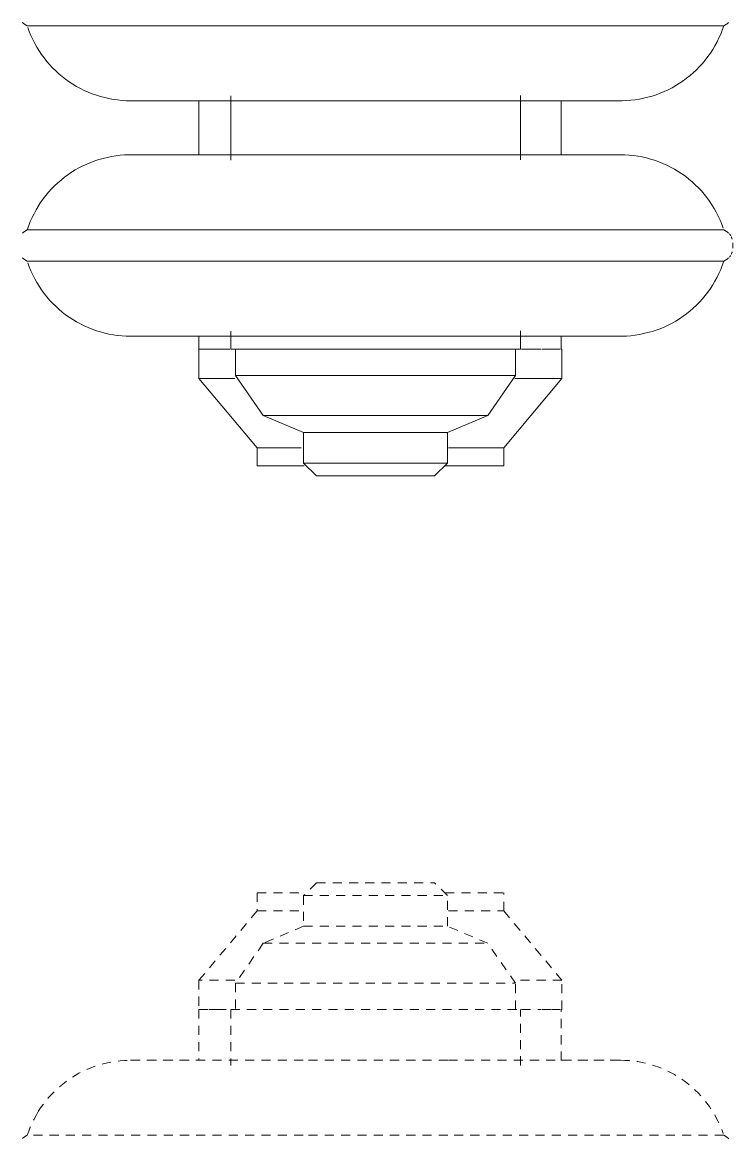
# Model space of a CAD drawing. Header units: inches. Extents: x -1176 to 1507, y -2527 to 978.
# Drawn here: x 1099.36 to 1109.17, y 493.93 to 509.34 of the extents above; entities that cross this region are included whole.
import ezdxf

# ---------------------------------------------------------------- set-up
doc = ezdxf.new("R2010")
doc.units = ezdxf.units.IN
doc.header["$MEASUREMENT"] = 0
doc.linetypes.add('Demolished', pattern=[0.1875, 0.125, -0.0625])
doc.layers.add('A-GENM', color=13, linetype='Continuous', lineweight=18)

# ---------------------------------------------------------------- blocks, each defined once
blk = doc.blocks.new('Cast_Iron_Radiator_8182 - Cast_Iron_Radiator_8182-V18-3rd Floor Demo')
at = {"layer": 'A-GENM', "lineweight": 9}
for p, q in [((-5.943, 4.848), (-5.968, 4.809)), ((-5.968, 1), (-5.968, 4.809)), ((-5.532, 4.809), (-5.557, 4.848)), ((-5.532, 1), (-5.532, 4.809)), ((-2.693, 4.848), (-2.718, 4.809)), ((-2.718, 1), (-2.718, 4.809)), ((-7.584, 2.438), (-8.542, 1.635)), ((-7.179, 2.438), (-7.584, 2.438)), ((-7.584, 1.944), (-7.584, 2.438)), ((-6.996, 2.438), (-7.179, 2.438)), ((-7.179, 2.291), (-7.179, 2.438)), ((-3.746, 2.438), (-4.501, 2.438)), ((-7.179, 2.296), (-7.179, 2.192)), ((-7.179, 2.013), (-7.179, 2.188)), ((-7.545, 1.935), (-8.095, 1.55)), ((-7.179, 1.935), (-7.545, 1.935)), ((-7.545, 1.935), (-7.545, -1.935)), ((-6.932, 2), (-7.179, 2)), ((-7.179, -2), (-7.179, 2)), ((-3.682, 2), (-4.572, 2)), ((-8.542, 1.635), (-8.792, 1.635)), ((-8.792, 1.635), (-8.792, 0.985)), ((-8.542, 1.635), (-8.542, 1.028)), ((-8.095, 1.55), (-8.331, 0.993)), ((-8.095, 1.55), (-8.095, -1.55)), ((-8.753, 0.993), (-8.929, 0.816)), ((-8.331, 0.993), (-8.753, 0.993)), ((-8.753, 0.993), (-8.753, -0.993)), ((-8.331, 0.993), (-8.331, -0.993)), ((-7.002, 1), (-7.002, -1)), ((-5.968, -1), (-5.968, 1)), ((-5.532, -1), (-5.532, 1)), ((-4.498, -1), (-4.498, 1)), ((-3.752, 1), (-3.752, -1)), ((-2.718, -1), (-2.718, 1)), ((-8.929, 0.816), (-8.929, -0.816)), ((-8.929, -0.816), (-8.753, -0.993)), ((-8.792, -0.961), (-8.792, -1.771)), ((-8.753, -0.993), (-8.331, -0.993)), ((-8.542, -1.008), (-8.542, -1.771)), ((-8.331, -0.993), (-8.095, -1.55)), ((-5.968, -4.809), (-5.968, -1)), ((-5.532, -4.809), (-5.532, -1)), ((-2.718, -4.809), (-2.718, -1)), ((-8.095, -1.55), (-7.545, -1.935)), ((-8.792, -1.771), (-8.542, -1.771)), ((-8.542, -1.771), (-7.584, -2.575)), ((-7.584, -2.575), (-7.584, -1.924)), ((-7.545, -1.935), (-7.179, -1.935)), ((-7.179, -2), (-6.928, -2)), ((-4.568, -2), (-3.678, -2)), ((-7.179, -2.287), (-7.179, -2.017)), ((-7.179, -2.301), (-7.179, -2.452)), ((-7.179, -2.551), (-7.179, -2.436)), ((-7.584, -2.575), (-7.179, -2.575)), ((-7.179, -2.562), (-6.997, -2.562)), ((-7.179, -2.565), (-7.179, -2.575)), ((-4.503, -2.562), (-3.747, -2.562)), ((-5.968, -4.809), (-5.943, -4.848)), ((-5.557, -4.848), (-5.532, -4.809)), ((-2.718, -4.809), (-2.693, -4.848)), ((-5.787, -4.933), (-5.75, -4.933)), ((-5.75, -4.933), (-5.713, -4.933))]:
    blk.add_line(p, q, dxfattribs=at)
at = {"layer": 'A-GENM', "lineweight": 9, "flags": 128}
for points in [[(-7.002, 3.383), (-7.001, 3.443), (-6.997, 3.503), (-6.991, 3.563), (-6.983, 3.622), (-6.972, 3.681), (-6.959, 3.74), (-6.943, 3.798), (-6.926, 3.855), (-6.906, 3.911), (-6.883, 3.967), (-6.859, 4.022), (-6.832, 4.076), (-6.804, 4.128), (-6.773, 4.18), (-6.74, 4.23), (-6.705, 4.279), (-6.668, 4.326), (-6.63, 4.372), (-6.589, 4.416), (-6.547, 4.459), (-6.503, 4.5), (-6.458, 4.539), (-6.411, 4.576), (-6.362, 4.612), (-6.312, 4.645), (-6.261, 4.677), (-6.209, 4.706), (-6.155, 4.733), (-6.101, 4.758), (-6.045, 4.781), (-5.989, 4.802)], [(-5.943, 4.848), (-5.938, 4.854), (-5.934, 4.86), (-5.929, 4.866), (-5.925, 4.872), (-5.919, 4.877)], [(-5.58, 4.876), (-5.575, 4.871), (-5.57, 4.865), (-5.565, 4.859), (-5.561, 4.854), (-5.557, 4.848)], [(-5.532, 4.809), (-5.475, 4.789), (-5.419, 4.767), (-5.365, 4.743), (-5.311, 4.716), (-5.258, 4.688), (-5.211, 4.66)], [(-3.752, 3.383), (-3.751, 3.443), (-3.747, 3.503), (-3.741, 3.563), (-3.733, 3.622), (-3.722, 3.681), (-3.709, 3.74), (-3.693, 3.798), (-3.676, 3.855), (-3.656, 3.911), (-3.633, 3.967), (-3.609, 4.022), (-3.582, 4.076), (-3.554, 4.128), (-3.523, 4.18), (-3.49, 4.23), (-3.455, 4.279), (-3.418, 4.326), (-3.38, 4.372), (-3.339, 4.416), (-3.297, 4.459), (-3.253, 4.5), (-3.208, 4.539), (-3.161, 4.576), (-3.112, 4.612), (-3.062, 4.645), (-3.011, 4.677), (-2.959, 4.706), (-2.905, 4.733), (-2.851, 4.758), (-2.795, 4.781), (-2.739, 4.802)], [(-2.693, 4.848), (-2.688, 4.854), (-2.684, 4.86), (-2.679, 4.866), (-2.675, 4.872), (-2.669, 4.877)], [(-5.206, 4.657), (-5.156, 4.624), (-5.107, 4.59), (-5.059, 4.553), (-5.013, 4.515), (-4.969, 4.474), (-4.926, 4.432), (-4.885, 4.389), (-4.846, 4.343), (-4.808, 4.296), (-4.773, 4.248), (-4.739, 4.198), (-4.707, 4.147), (-4.678, 4.095), (-4.651, 4.042), (-4.625, 3.987), (-4.602, 3.932), (-4.581, 3.876), (-4.563, 3.819), (-4.547, 3.761), (-4.533, 3.703), (-4.521, 3.644), (-4.512, 3.585), (-4.505, 3.525), (-4.5, 3.465), (-4.498, 3.405), (-4.498, 3.383)], [(-7.002, 2.438), (-7.002, 2.498), (-7.002, 2.571), (-7.002, 2.642), (-7.002, 2.71), (-7.002, 2.775), (-7.002, 2.837), (-7.002, 2.896), (-7.002, 2.952), (-7.002, 3.005), (-7.002, 3.055), (-7.002, 3.102), (-7.002, 3.145), (-7.002, 3.185), (-7.002, 3.221), (-7.002, 3.254), (-7.002, 3.283), (-7.002, 3.309), (-7.002, 3.33), (-7.002, 3.348), (-7.002, 3.363), (-7.002, 3.373), (-7.002, 3.38), (-7.002, 3.383), (-7.002, 3.383)], [(-7.002, 3.383), (-7.002, 3.381), (-7.002, 3.375), (-7.002, 3.366), (-7.002, 3.353), (-7.002, 3.336), (-7.002, 3.315), (-7.002, 3.29), (-7.002, 3.262), (-7.002, 3.23), (-7.002, 3.195), (-7.002, 3.156), (-7.002, 3.114), (-7.002, 3.068), (-7.002, 3.019), (-7.002, 2.967), (-7.002, 2.911), (-7.002, 2.853), (-7.002, 2.792), (-7.002, 2.727), (-7.002, 2.66), (-7.002, 2.591), (-7.002, 2.518), (-7.002, 2.444), (-7.002, 2.367), (-7.002, 2.288), (-7.002, 2.206), (-7.002, 2.123), (-7.002, 2.038), (-7.002, 1.952), (-7.002, 1.864), (-7.002, 1.774), (-7.002, 1.683), (-7.002, 1.591), (-7.002, 1.499), (-7.002, 1.405), (-7.002, 1.311), (-7.002, 1.216), (-7.002, 1.121), (-7.002, 1.026), (-7.002, 1)], [(-4.498, 3.383), (-4.498, 3.381), (-4.498, 3.375), (-4.498, 3.366), (-4.498, 3.353), (-4.498, 3.336), (-4.498, 3.315), (-4.498, 3.29), (-4.498, 3.262), (-4.498, 3.23), (-4.498, 3.195), (-4.498, 3.156), (-4.498, 3.114), (-4.498, 3.068), (-4.498, 3.019), (-4.498, 2.967), (-4.498, 2.911), (-4.498, 2.853), (-4.498, 2.792), (-4.498, 2.727), (-4.498, 2.66), (-4.498, 2.591), (-4.498, 2.518), (-4.498, 2.444)], [(-4.498, 1), (-4.498, 1.095), (-4.498, 1.19), (-4.498, 1.285), (-4.498, 1.38), (-4.498, 1.473), (-4.498, 1.566), (-4.498, 1.659), (-4.498, 1.75), (-4.498, 1.839), (-4.498, 1.928), (-4.498, 2.015), (-4.498, 2.1), (-4.498, 2.184), (-4.498, 2.266), (-4.498, 2.346), (-4.498, 2.423), (-4.498, 2.498), (-4.498, 2.571), (-4.498, 2.642), (-4.498, 2.71), (-4.498, 2.775), (-4.498, 2.837), (-4.498, 2.896), (-4.498, 2.952), (-4.498, 3.005), (-4.498, 3.055), (-4.498, 3.102), (-4.498, 3.145), (-4.498, 3.185), (-4.498, 3.221), (-4.498, 3.254), (-4.498, 3.283), (-4.498, 3.309), (-4.498, 3.33), (-4.498, 3.348), (-4.498, 3.363), (-4.498, 3.373), (-4.498, 3.38), (-4.498, 3.383), (-4.498, 3.383)], [(-3.752, 2.438), (-3.752, 2.498), (-3.752, 2.571), (-3.752, 2.642), (-3.752, 2.71), (-3.752, 2.775), (-3.752, 2.837), (-3.752, 2.896), (-3.752, 2.952), (-3.752, 3.005), (-3.752, 3.055), (-3.752, 3.102), (-3.752, 3.145), (-3.752, 3.185), (-3.752, 3.221), (-3.752, 3.254), (-3.752, 3.283), (-3.752, 3.309), (-3.752, 3.33), (-3.752, 3.348), (-3.752, 3.363), (-3.752, 3.373), (-3.752, 3.38), (-3.752, 3.383), (-3.752, 3.383)], [(-3.752, 3.383), (-3.752, 3.381), (-3.752, 3.375), (-3.752, 3.366), (-3.752, 3.353), (-3.752, 3.336), (-3.752, 3.315), (-3.752, 3.29), (-3.752, 3.262), (-3.752, 3.23), (-3.752, 3.195), (-3.752, 3.156), (-3.752, 3.114), (-3.752, 3.068), (-3.752, 3.019), (-3.752, 2.967), (-3.752, 2.911), (-3.752, 2.853), (-3.752, 2.792), (-3.752, 2.727), (-3.752, 2.66), (-3.752, 2.591), (-3.752, 2.518), (-3.752, 2.444), (-3.752, 2.367), (-3.752, 2.288), (-3.752, 2.206), (-3.752, 2.123), (-3.752, 2.038), (-3.752, 1.952), (-3.752, 1.864), (-3.752, 1.774), (-3.752, 1.683), (-3.752, 1.591), (-3.752, 1.499), (-3.752, 1.405), (-3.752, 1.311), (-3.752, 1.216), (-3.752, 1.121), (-3.752, 1.026), (-3.752, 1)], [(-7.002, -1), (-7.002, -1.095), (-7.002, -1.19), (-7.002, -1.285), (-7.002, -1.38), (-7.002, -1.473), (-7.002, -1.566), (-7.002, -1.659), (-7.002, -1.75), (-7.002, -1.839), (-7.002, -1.928), (-7.002, -2.015), (-7.002, -2.1), (-7.002, -2.184), (-7.002, -2.266), (-7.002, -2.346), (-7.002, -2.423), (-7.002, -2.498), (-7.002, -2.571), (-7.002, -2.642), (-7.002, -2.71), (-7.002, -2.775), (-7.002, -2.837), (-7.002, -2.896), (-7.002, -2.952), (-7.002, -3.005), (-7.002, -3.055), (-7.002, -3.102), (-7.002, -3.145), (-7.002, -3.185), (-7.002, -3.221), (-7.002, -3.254), (-7.002, -3.283), (-7.002, -3.309), (-7.002, -3.33), (-7.002, -3.348), (-7.002, -3.363), (-7.002, -3.373), (-7.002, -3.38), (-7.002, -3.383), (-7.002, -3.383)], [(-4.498, -3.383), (-4.498, -3.381), (-4.498, -3.375), (-4.498, -3.366), (-4.498, -3.353), (-4.498, -3.336), (-4.498, -3.315), (-4.498, -3.29), (-4.498, -3.262), (-4.498, -3.23), (-4.498, -3.195), (-4.498, -3.156), (-4.498, -3.114), (-4.498, -3.068), (-4.498, -3.019), (-4.498, -2.967), (-4.498, -2.911), (-4.498, -2.853), (-4.498, -2.792), (-4.498, -2.727), (-4.498, -2.66), (-4.498, -2.591), (-4.498, -2.518), (-4.498, -2.444), (-4.498, -2.367), (-4.498, -2.288), (-4.498, -2.206), (-4.498, -2.123), (-4.498, -2.038), (-4.498, -1.952), (-4.498, -1.864), (-4.498, -1.774), (-4.498, -1.683), (-4.498, -1.591), (-4.498, -1.499), (-4.498, -1.405), (-4.498, -1.311), (-4.498, -1.216), (-4.498, -1.121), (-4.498, -1.026), (-4.498, -1)], [(-3.752, -1), (-3.752, -1.095), (-3.752, -1.19), (-3.752, -1.285), (-3.752, -1.38), (-3.752, -1.473), (-3.752, -1.566), (-3.752, -1.659), (-3.752, -1.75), (-3.752, -1.839), (-3.752, -1.928), (-3.752, -2.015), (-3.752, -2.1), (-3.752, -2.184), (-3.752, -2.266), (-3.752, -2.346), (-3.752, -2.423), (-3.752, -2.498), (-3.752, -2.571), (-3.752, -2.642), (-3.752, -2.71), (-3.752, -2.775), (-3.752, -2.837), (-3.752, -2.896), (-3.752, -2.952), (-3.752, -3.005), (-3.752, -3.055), (-3.752, -3.102), (-3.752, -3.145), (-3.752, -3.185), (-3.752, -3.221), (-3.752, -3.254), (-3.752, -3.283), (-3.752, -3.309), (-3.752, -3.33), (-3.752, -3.348), (-3.752, -3.363), (-3.752, -3.373), (-3.752, -3.38), (-3.752, -3.383), (-3.752, -3.383)], [(-7.002, -3.383), (-7.002, -3.381), (-7.002, -3.375), (-7.002, -3.366), (-7.002, -3.353), (-7.002, -3.336), (-7.002, -3.315), (-7.002, -3.29), (-7.002, -3.262), (-7.002, -3.23), (-7.002, -3.195), (-7.002, -3.156), (-7.002, -3.114), (-7.002, -3.068), (-7.002, -3.019), (-7.002, -2.967), (-7.002, -2.911), (-7.002, -2.853), (-7.002, -2.792), (-7.002, -2.727), (-7.002, -2.66), (-7.002, -2.591), (-7.002, -2.567)], [(-4.498, -2.567), (-4.498, -2.571), (-4.498, -2.642), (-4.498, -2.71), (-4.498, -2.775), (-4.498, -2.837), (-4.498, -2.896), (-4.498, -2.952), (-4.498, -3.005), (-4.498, -3.055), (-4.498, -3.102), (-4.498, -3.145), (-4.498, -3.185), (-4.498, -3.221), (-4.498, -3.254), (-4.498, -3.283), (-4.498, -3.309), (-4.498, -3.33), (-4.498, -3.348), (-4.498, -3.363), (-4.498, -3.373), (-4.498, -3.38), (-4.498, -3.383), (-4.498, -3.383)], [(-3.752, -3.383), (-3.752, -3.381), (-3.752, -3.375), (-3.752, -3.366), (-3.752, -3.353), (-3.752, -3.336), (-3.752, -3.315), (-3.752, -3.29), (-3.752, -3.262), (-3.752, -3.23), (-3.752, -3.195), (-3.752, -3.156), (-3.752, -3.114), (-3.752, -3.068), (-3.752, -3.019), (-3.752, -2.967), (-3.752, -2.911), (-3.752, -2.853), (-3.752, -2.792), (-3.752, -2.727), (-3.752, -2.66), (-3.752, -2.591), (-3.752, -2.567)], [(-5.968, -4.809), (-6.025, -4.789), (-6.081, -4.767), (-6.135, -4.743), (-6.189, -4.716), (-6.242, -4.688), (-6.294, -4.657), (-6.344, -4.624), (-6.393, -4.59), (-6.441, -4.553), (-6.487, -4.515), (-6.531, -4.474), (-6.574, -4.432), (-6.615, -4.389), (-6.654, -4.343), (-6.692, -4.296), (-6.727, -4.248), (-6.761, -4.198), (-6.793, -4.147), (-6.822, -4.095), (-6.849, -4.042), (-6.875, -3.987), (-6.898, -3.932), (-6.919, -3.876), (-6.937, -3.819), (-6.953, -3.761), (-6.967, -3.703), (-6.979, -3.644), (-6.988, -3.585), (-6.995, -3.525), (-7, -3.465), (-7.002, -3.405), (-7.002, -3.383)], [(-4.498, -3.383), (-4.499, -3.443), (-4.503, -3.503), (-4.509, -3.563), (-4.517, -3.622), (-4.528, -3.681), (-4.541, -3.74), (-4.557, -3.798), (-4.574, -3.855), (-4.594, -3.911), (-4.617, -3.967), (-4.641, -4.022), (-4.668, -4.076), (-4.696, -4.128), (-4.727, -4.18), (-4.76, -4.23), (-4.795, -4.279), (-4.832, -4.326), (-4.87, -4.372), (-4.911, -4.416), (-4.953, -4.459), (-4.997, -4.5), (-5.042, -4.539), (-5.089, -4.576), (-5.138, -4.612), (-5.188, -4.645), (-5.239, -4.677), (-5.291, -4.706), (-5.345, -4.733), (-5.399, -4.758), (-5.455, -4.781), (-5.511, -4.802)], [(-2.718, -4.809), (-2.775, -4.789), (-2.831, -4.767), (-2.885, -4.743), (-2.939, -4.716), (-2.992, -4.688), (-3.044, -4.657), (-3.094, -4.624), (-3.143, -4.59), (-3.191, -4.553), (-3.237, -4.515), (-3.281, -4.474), (-3.324, -4.432), (-3.365, -4.389), (-3.404, -4.343), (-3.442, -4.296), (-3.477, -4.248), (-3.511, -4.198), (-3.543, -4.147), (-3.572, -4.095), (-3.599, -4.042), (-3.625, -3.987), (-3.648, -3.932), (-3.669, -3.876), (-3.687, -3.819), (-3.703, -3.761), (-3.717, -3.703), (-3.729, -3.644), (-3.738, -3.585), (-3.745, -3.525), (-3.75, -3.465), (-3.752, -3.405), (-3.752, -3.383)], [(-5.92, -4.876), (-5.925, -4.871), (-5.93, -4.865), (-5.935, -4.859), (-5.939, -4.854), (-5.943, -4.848)], [(-5.886, -4.904), (-5.892, -4.9), (-5.898, -4.896), (-5.904, -4.891), (-5.909, -4.887)], [(-5.838, -4.925), (-5.845, -4.923), (-5.852, -4.921), (-5.859, -4.918), (-5.866, -4.915), (-5.873, -4.912)], [(-5.628, -4.912), (-5.635, -4.915), (-5.642, -4.918), (-5.649, -4.921), (-5.656, -4.924), (-5.663, -4.926)], [(-5.591, -4.887), (-5.597, -4.892), (-5.603, -4.896), (-5.609, -4.901), (-5.615, -4.905)], [(-5.557, -4.848), (-5.562, -4.854), (-5.566, -4.86), (-5.571, -4.866), (-5.575, -4.872), (-5.581, -4.877)], [(-2.67, -4.876), (-2.675, -4.871), (-2.68, -4.865), (-2.685, -4.859), (-2.689, -4.854), (-2.693, -4.848)]]:
    blk.add_lwpolyline(points, dxfattribs=at)
blk = doc.blocks.new('Cast_Iron_Radiator_8182 - Cast_Iron_Radiator_8182-V19-3rd Floor Demo')
at = {"layer": 'A-GENM', "color": 7, "linetype": 'Demolished', "lineweight": 9}
for p, q in [((13.968, 4.809), (13.943, 4.848)), ((13.968, 1), (13.968, 4.809)), ((15.702, 2.438), (14.999, 2.438)), ((16.106, 2.438), (15.702, 2.438)), ((15.702, 2.438), (15.702, 2.291)), ((17.064, 1.635), (16.106, 2.438)), ((16.106, 1.944), (16.106, 2.438)), ((15.702, 2.296), (15.702, 2.192)), ((15.702, 2.188), (15.702, 2.013)), ((15.702, 2), (14.928, 2)), ((15.702, 2), (15.702, -2)), ((16.067, 1.935), (15.702, 1.935)), ((16.617, 1.55), (16.067, 1.935)), ((16.067, 1.935), (16.067, -1.935)), ((16.853, 0.993), (16.617, 1.55)), ((16.617, 1.55), (16.617, -1.55)), ((17.314, 1.635), (17.064, 1.635)), ((17.064, 1.635), (17.064, 1.028)), ((17.314, 1.635), (17.314, 0.985)), ((13.968, -1), (13.968, 1)), ((15.002, -1), (15.002, 1)), ((17.275, 0.993), (16.853, 0.993)), ((16.853, 0.993), (16.853, -0.993)), ((17.452, 0.816), (17.275, 0.993)), ((17.275, 0.993), (17.275, -0.993)), ((17.452, 0.816), (17.452, -0.816)), ((17.275, -0.993), (17.452, -0.816)), ((13.968, -4.809), (13.968, -1)), ((16.617, -1.55), (16.853, -0.993)), ((16.853, -0.993), (17.275, -0.993)), ((17.064, -1.008), (17.064, -1.771)), ((17.314, -0.961), (17.314, -1.771)), ((16.067, -1.935), (16.617, -1.55)), ((16.106, -2.575), (17.064, -1.771)), ((17.064, -1.771), (17.314, -1.771)), ((14.932, -2), (15.702, -2)), ((15.702, -1.935), (16.067, -1.935)), ((16.106, -2.575), (16.106, -1.924)), ((15.702, -2.017), (15.702, -2.287)), ((15.702, -2.301), (15.702, -2.452)), ((15.702, -2.436), (15.702, -2.551)), ((14.997, -2.562), (15.702, -2.562)), ((15.702, -2.565), (15.702, -2.575)), ((15.702, -2.575), (16.106, -2.575)), ((13.943, -4.848), (13.968, -4.809))]:
    blk.add_line(p, q, dxfattribs=at)
at = {"layer": 'A-GENM', "color": 7, "linetype": 'Demolished', "lineweight": 9, "flags": 128}
for points in [[(13.92, 4.876), (13.925, 4.871), (13.93, 4.865), (13.935, 4.859), (13.939, 4.854), (13.943, 4.848)], [(13.968, 4.809), (14.025, 4.789), (14.081, 4.767), (14.135, 4.743), (14.189, 4.716), (14.242, 4.688), (14.289, 4.66)], [(14.294, 4.657), (14.344, 4.624), (14.393, 4.59), (14.441, 4.553), (14.487, 4.515), (14.531, 4.474), (14.574, 4.432), (14.615, 4.389), (14.654, 4.343), (14.692, 4.296), (14.727, 4.248), (14.761, 4.198), (14.793, 4.147), (14.822, 4.095), (14.849, 4.042), (14.875, 3.987), (14.898, 3.932), (14.919, 3.876), (14.937, 3.819), (14.953, 3.761), (14.967, 3.703), (14.979, 3.644), (14.988, 3.585), (14.995, 3.525), (15, 3.465), (15.002, 3.405), (15.002, 3.383)], [(15.002, 3.383), (15.002, 3.381), (15.002, 3.375), (15.002, 3.366), (15.002, 3.353), (15.002, 3.336), (15.002, 3.315), (15.002, 3.29), (15.002, 3.262), (15.002, 3.23), (15.002, 3.195), (15.002, 3.156), (15.002, 3.114), (15.002, 3.068), (15.002, 3.019), (15.002, 2.967), (15.002, 2.911), (15.002, 2.853), (15.002, 2.792), (15.002, 2.727), (15.002, 2.66), (15.002, 2.591), (15.002, 2.518), (15.002, 2.444)], [(15.002, 1), (15.002, 1.095), (15.002, 1.19), (15.002, 1.285), (15.002, 1.38), (15.002, 1.473), (15.002, 1.566), (15.002, 1.659), (15.002, 1.75), (15.002, 1.839), (15.002, 1.928), (15.002, 2.015), (15.002, 2.1), (15.002, 2.184), (15.002, 2.266), (15.002, 2.346), (15.002, 2.423), (15.002, 2.498), (15.002, 2.571), (15.002, 2.642), (15.002, 2.71), (15.002, 2.775), (15.002, 2.837), (15.002, 2.896), (15.002, 2.952), (15.002, 3.005), (15.002, 3.055), (15.002, 3.102), (15.002, 3.145), (15.002, 3.185), (15.002, 3.221), (15.002, 3.254), (15.002, 3.283), (15.002, 3.309), (15.002, 3.33), (15.002, 3.348), (15.002, 3.363), (15.002, 3.373), (15.002, 3.38), (15.002, 3.383), (15.002, 3.383)], [(15.002, -3.383), (15.002, -3.381), (15.002, -3.375), (15.002, -3.366), (15.002, -3.353), (15.002, -3.336), (15.002, -3.315), (15.002, -3.29), (15.002, -3.262), (15.002, -3.23), (15.002, -3.195), (15.002, -3.156), (15.002, -3.114), (15.002, -3.068), (15.002, -3.019), (15.002, -2.967), (15.002, -2.911), (15.002, -2.853), (15.002, -2.792), (15.002, -2.727), (15.002, -2.66), (15.002, -2.591), (15.002, -2.518), (15.002, -2.444), (15.002, -2.367), (15.002, -2.288), (15.002, -2.206), (15.002, -2.123), (15.002, -2.038), (15.002, -1.952), (15.002, -1.864), (15.002, -1.774), (15.002, -1.683), (15.002, -1.591), (15.002, -1.499), (15.002, -1.405), (15.002, -1.311), (15.002, -1.216), (15.002, -1.121), (15.002, -1.026), (15.002, -1)], [(15.002, -2.567), (15.002, -2.571), (15.002, -2.642), (15.002, -2.71), (15.002, -2.775), (15.002, -2.837), (15.002, -2.896), (15.002, -2.952), (15.002, -3.005), (15.002, -3.055), (15.002, -3.102), (15.002, -3.145), (15.002, -3.185), (15.002, -3.221), (15.002, -3.254), (15.002, -3.283), (15.002, -3.309), (15.002, -3.33), (15.002, -3.348), (15.002, -3.363), (15.002, -3.373), (15.002, -3.38), (15.002, -3.383), (15.002, -3.383)], [(15.002, -3.383), (15.001, -3.443), (14.997, -3.503), (14.991, -3.563), (14.983, -3.622), (14.972, -3.681), (14.959, -3.74), (14.943, -3.798), (14.926, -3.855), (14.906, -3.911), (14.883, -3.967), (14.859, -4.022), (14.832, -4.076), (14.804, -4.128), (14.773, -4.18), (14.74, -4.23), (14.705, -4.279), (14.668, -4.326), (14.63, -4.372), (14.589, -4.416), (14.547, -4.459), (14.503, -4.5), (14.458, -4.539), (14.411, -4.576), (14.362, -4.612), (14.312, -4.645), (14.261, -4.677), (14.209, -4.706), (14.155, -4.733), (14.101, -4.758), (14.045, -4.781), (13.989, -4.802)], [(13.943, -4.848), (13.938, -4.854), (13.934, -4.86), (13.929, -4.866), (13.925, -4.872), (13.919, -4.877)]]:
    blk.add_lwpolyline(points, dxfattribs=at)

msp = doc.modelspace()

# ---------------------------------------------------------------- block references
at = {"layer": 'A-GENM', "lineweight": 9, "rotation": 89.9999999999999}
msp.add_blockref('Cast_Iron_Radiator_8182 - Cast_Iron_Radiator_8182-V18-3rd Floor Demo', (1104.237, 512.009), dxfattribs=at)
at = {"layer": 'A-GENM', "color": 7, "linetype": 'Demolished', "lineweight": 9, "rotation": 89.9999999999999}
msp.add_blockref('Cast_Iron_Radiator_8182 - Cast_Iron_Radiator_8182-V19-3rd Floor Demo', (1104.237, 480.009), dxfattribs=at)

doc.saveas('drawing.dxf')
